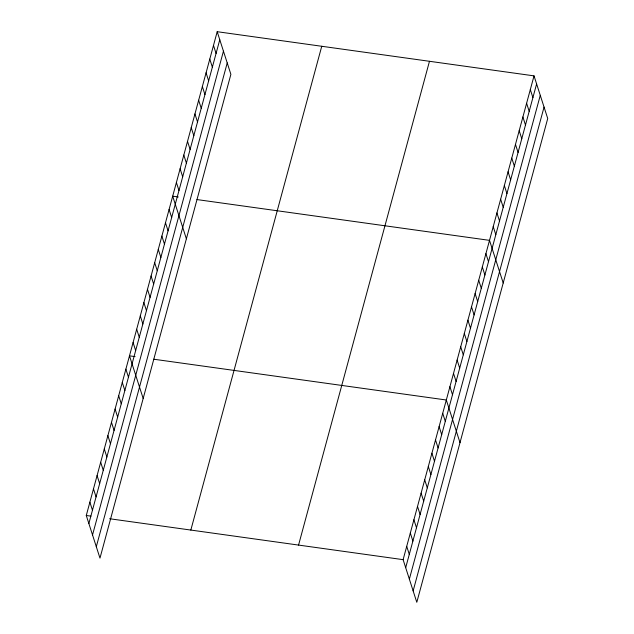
<?xml version="1.0" encoding="UTF-8"?>
<svg xmlns="http://www.w3.org/2000/svg" width="634" height="634" viewBox="0 0 634 634"><rect width="100%" height="100%" fill="white"/><g stroke="black" fill="none" stroke-linecap="round" stroke-linejoin="round"><path stroke-width="0.95" d="M217.2 31.7L230.887 74.344L99.974 558.134L86.279 515.49L217.2 31.7L534.026 75.866L547.721 118.51L416.8 602.3L403.113 559.656L534.026 75.866M88.863 523.525L219.776 39.744M92.532 534.945L223.445 51.164M96.305 546.714L227.226 62.925M190.834 530.064L321.747 46.274M298.559 545.082L429.472 61.292M405.689 567.692L536.61 83.91M409.358 579.111L540.271 95.33M413.138 590.88L544.051 107.091M178.289 196.968L172.686 196.183L186.38 238.836M196.96 199.567L489.511 240.357L503.206 283.002M135.09 356.617L129.487 355.84L143.181 398.485M153.753 359.216L446.312 400.006L460.007 442.651M86.279 515.49L90.947 516.139M109.619 518.739L403.113 559.656M530.317 89.576L532.901 97.612M526.608 103.279L529.192 111.322M522.899 116.989L525.483 125.033M519.191 130.699L521.766 138.735M515.482 144.401L518.057 152.445M511.773 158.112L514.348 166.156M508.064 171.814L510.639 179.858M504.347 185.524L506.931 193.568M500.638 199.234L503.222 207.27M496.929 212.937L499.513 220.981M493.22 226.647L495.804 234.691M485.913 253.655L488.497 261.699M482.315 266.962L484.899 275.005M478.71 280.268L481.293 288.312M475.112 293.574L477.695 301.61M471.514 306.872L474.097 314.916M467.916 320.178L470.491 328.222M464.31 333.484L466.893 341.528M460.712 346.79L463.296 354.826M457.114 360.088L459.698 368.132M453.508 373.394L456.092 381.438M449.91 386.7L452.494 394.744M442.714 413.305L445.29 421.348M439.108 426.611L441.692 434.655M435.51 439.917L438.094 447.961M431.912 453.223L434.496 461.259M428.315 466.521L430.89 474.565M424.709 479.827L427.292 487.871M421.111 493.133L423.694 501.177M417.513 506.439L420.088 514.475M413.907 519.737L416.49 527.781M410.309 533.043L412.892 541.087M406.711 546.349L409.295 554.393M213.492 45.41L216.067 53.446M209.783 59.113L212.358 67.156M206.074 72.823L208.649 80.867M202.357 86.525L204.941 94.569M198.648 100.235L201.232 108.279M194.939 113.946L197.523 121.982M191.23 127.648L193.814 135.692M187.521 141.358L190.105 149.402M183.812 155.068L186.396 163.104M180.104 168.771L182.687 176.815M176.395 182.481L178.978 190.525M169.088 209.489L171.671 217.533M165.49 222.796L168.065 230.839M161.884 236.102L164.468 244.138M158.286 249.408L160.87 257.444M154.688 262.706L157.272 270.75M151.082 276.012L153.666 284.056M147.484 289.318L150.068 297.354M143.886 302.624L146.47 310.66M140.288 315.922L142.864 323.966M136.682 329.228L139.266 337.272M133.085 342.534L135.668 350.578M125.881 369.139L128.464 377.182M122.283 382.445L124.866 390.489M118.685 395.751L121.268 403.795M115.087 409.057L117.662 417.093M111.481 422.355L114.065 430.399M107.883 435.661L110.467 443.705M104.285 448.967L106.869 457.011M100.687 462.273L103.263 470.309M97.081 475.571L99.665 483.615M93.483 488.877L96.067 496.921M89.885 502.183L92.461 510.227"/></g></svg>
